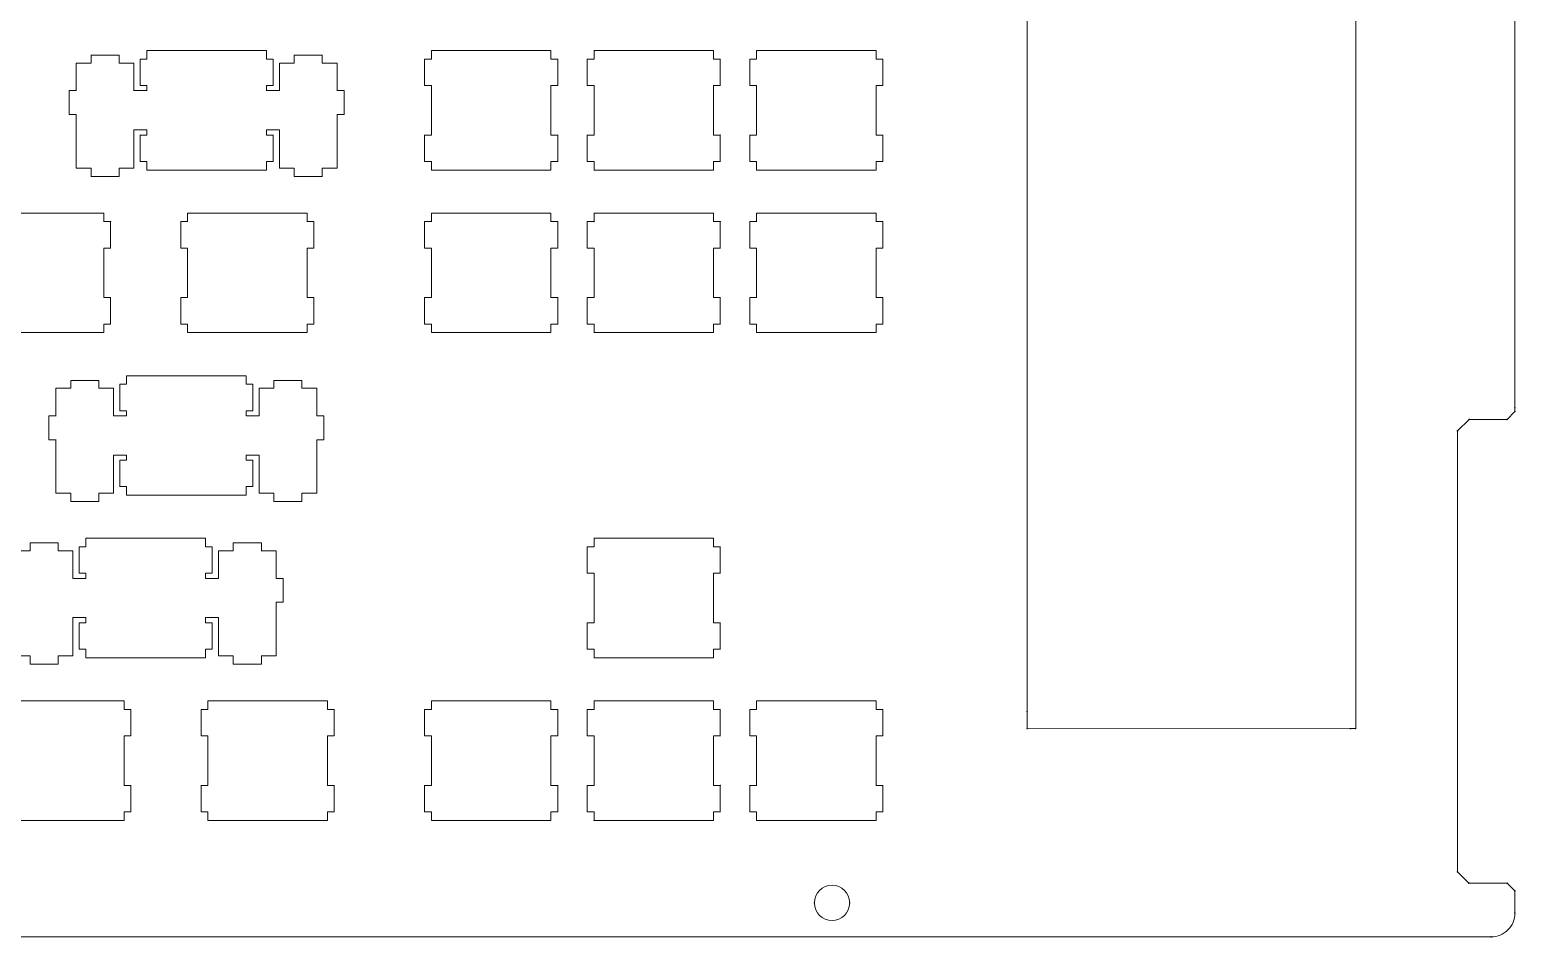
# Model space of a CAD drawing. Header units: millimetres. Extents: x 7166 to 8027, y 12622 to 12887.
# Drawn here: x 7510.3 to 7684.4, y 12674.5 to 12780.9 of the extents above; entities that cross this region are included whole.
import ezdxf

# ---------------------------------------------------------------- set-up
doc = ezdxf.new("R2010")
doc.units = ezdxf.units.MM
doc.header["$LTSCALE"] = 30

msp = doc.modelspace()

# ---------------------------------------------------------------- linework, layer by layer
at = {"lineweight": 18}
for points in [[(7684.331, 12679.948), (7683.431, 12680.848), (7678.941, 12680.848), (7677.601, 12682.188), (7677.601, 12733.858), (7678.951, 12735.208), (7683.421, 12735.208), (7684.329, 12736.116), (7684.329, 12736.57), (7684.329, 12816.795, 0.4142136), (7681.535, 12819.589)], [(7257.101, 12674.555), (7681.535, 12674.559, 0.4142136), (7684.329, 12677.353), (7684.329, 12679.946)]]:
    msp.add_lwpolyline(points, format="xyb", dxfattribs=at)
for points in [[(7665.671, 12698.978), (7665.671, 12797.658), (7627.171, 12797.658), (7627.171, 12700.972), (7627.171, 12698.958), (7665.025, 12698.972), (7665.665, 12698.972)], [(7508.612, 12707.505), (7510.338, 12707.505), (7510.338, 12706.525), (7513.638, 12706.525), (7513.638, 12707.505), (7515.362, 12707.505), (7515.362, 12711.975), (7516.887, 12711.975), (7516.887, 12711.375), (7516.088, 12711.375), (7516.088, 12708.275), (7516.887, 12708.275), (7516.887, 12707.274), (7530.887, 12707.274), (7530.887, 12708.275), (7531.687, 12708.275), (7531.687, 12711.375), (7530.887, 12711.375), (7530.887, 12711.975), (7532.412, 12711.975), (7532.412, 12707.505), (7534.138, 12707.505), (7534.138, 12706.525), (7537.438, 12706.525), (7537.438, 12707.505), (7539.162, 12707.505), (7539.162, 12713.775), (7539.988, 12713.775), (7539.988, 12716.575), (7539.162, 12716.575), (7539.162, 12719.805), (7537.438, 12719.805), (7537.438, 12720.725), (7534.138, 12720.725), (7534.138, 12719.805), (7532.412, 12719.805), (7532.412, 12716.575), (7530.887, 12716.575), (7530.887, 12717.174), (7531.687, 12717.174), (7531.687, 12720.275), (7530.887, 12720.275), (7530.887, 12721.275), (7516.887, 12721.275), (7516.887, 12720.275), (7516.088, 12720.275), (7516.088, 12717.174), (7516.887, 12717.174), (7516.887, 12716.575), (7515.362, 12716.575), (7515.362, 12719.805), (7513.638, 12719.805), (7513.638, 12720.725), (7510.338, 12720.725), (7510.338, 12719.805), (7508.612, 12719.805)]]:
    msp.add_lwpolyline(points, dxfattribs=at)
for points in [[(7538.032, 12778.426), (7538.032, 12777.425), (7538.831, 12777.425), (7538.831, 12774.325), (7538.032, 12774.325), (7538.032, 12773.725), (7539.556, 12773.725), (7539.556, 12776.955), (7541.282, 12776.955), (7541.282, 12777.876), (7544.582, 12777.876), (7544.582, 12776.955), (7546.307, 12776.955), (7546.307, 12773.725), (7547.131, 12773.725), (7547.131, 12770.925), (7546.307, 12770.925), (7546.307, 12764.655), (7544.582, 12764.655), (7544.582, 12763.675), (7541.282, 12763.675), (7541.282, 12764.655), (7539.556, 12764.655), (7539.556, 12769.125), (7538.032, 12769.125), (7538.032, 12768.526), (7538.831, 12768.526), (7538.831, 12765.425), (7538.032, 12765.425), (7538.032, 12764.424), (7524.031, 12764.424), (7524.031, 12765.425), (7523.232, 12765.425), (7523.232, 12768.526), (7524.031, 12768.526), (7524.031, 12769.125), (7522.507, 12769.125), (7522.507, 12764.655), (7520.782, 12764.655), (7520.782, 12763.675), (7517.481, 12763.675), (7517.481, 12764.655), (7515.756, 12764.655), (7515.756, 12770.925), (7514.932, 12770.925), (7514.932, 12773.725), (7515.756, 12773.725), (7515.756, 12776.955), (7517.481, 12776.955), (7517.481, 12777.876), (7520.782, 12777.876), (7520.782, 12776.955), (7522.507, 12776.955), (7522.507, 12773.725), (7524.031, 12773.725), (7524.031, 12774.325), (7523.232, 12774.325), (7523.232, 12777.425), (7524.031, 12777.425), (7524.031, 12778.426)], [(7571.368, 12778.426), (7557.369, 12778.426), (7557.369, 12777.425), (7556.568, 12777.425), (7556.568, 12774.325), (7557.369, 12774.325), (7557.369, 12768.526), (7556.568, 12768.526), (7556.568, 12765.425), (7557.369, 12765.425), (7557.369, 12764.424), (7571.368, 12764.424), (7571.368, 12765.425), (7572.169, 12765.425), (7572.169, 12768.526), (7571.368, 12768.526), (7571.368, 12774.325), (7572.169, 12774.325), (7572.169, 12777.425), (7571.368, 12777.425)], [(7590.418, 12778.426), (7590.418, 12777.425), (7591.219, 12777.425), (7591.219, 12774.325), (7590.418, 12774.325), (7590.418, 12768.526), (7591.219, 12768.526), (7591.219, 12765.425), (7590.418, 12765.425), (7590.418, 12764.424), (7576.419, 12764.424), (7576.419, 12765.425), (7575.618, 12765.425), (7575.618, 12768.526), (7576.419, 12768.526), (7576.419, 12774.325), (7575.618, 12774.325), (7575.618, 12777.425), (7576.419, 12777.425), (7576.419, 12778.426)], [(7609.468, 12778.426), (7595.469, 12778.426), (7595.469, 12777.425), (7594.668, 12777.425), (7594.668, 12774.325), (7595.469, 12774.325), (7595.469, 12768.526), (7594.668, 12768.526), (7594.668, 12765.425), (7595.469, 12765.425), (7595.469, 12764.424), (7609.468, 12764.424), (7609.468, 12765.425), (7610.269, 12765.425), (7610.269, 12768.526), (7609.468, 12768.526), (7609.468, 12774.325), (7610.269, 12774.325), (7610.269, 12777.425), (7609.468, 12777.425)], [(7518.982, 12759.375), (7518.982, 12758.375), (7519.781, 12758.375), (7519.781, 12755.274), (7518.982, 12755.274), (7518.982, 12749.475), (7519.781, 12749.475), (7519.781, 12746.375), (7518.982, 12746.375), (7518.982, 12745.374), (7504.981, 12745.374), (7504.981, 12746.375), (7504.182, 12746.375), (7504.182, 12749.475), (7504.981, 12749.475), (7504.981, 12755.274), (7504.182, 12755.274), (7504.182, 12758.375), (7504.981, 12758.375), (7504.981, 12759.375)], [(7542.793, 12759.375), (7528.794, 12759.375), (7528.794, 12758.375), (7527.993, 12758.375), (7527.993, 12755.274), (7528.794, 12755.274), (7528.794, 12749.475), (7527.993, 12749.475), (7527.993, 12746.375), (7528.794, 12746.375), (7528.794, 12745.374), (7542.793, 12745.374), (7542.793, 12746.375), (7543.594, 12746.375), (7543.594, 12749.475), (7542.793, 12749.475), (7542.793, 12755.274), (7543.594, 12755.274), (7543.594, 12758.375), (7542.793, 12758.375)], [(7571.368, 12759.375), (7557.369, 12759.375), (7557.369, 12758.375), (7556.568, 12758.375), (7556.568, 12755.274), (7557.369, 12755.274), (7557.369, 12749.475), (7556.568, 12749.475), (7556.568, 12746.375), (7557.369, 12746.375), (7557.369, 12745.374), (7571.368, 12745.374), (7571.368, 12746.375), (7572.169, 12746.375), (7572.169, 12749.475), (7571.368, 12749.475), (7571.368, 12755.274), (7572.169, 12755.274), (7572.169, 12758.375), (7571.368, 12758.375)], [(7590.418, 12759.375), (7590.418, 12758.375), (7591.219, 12758.375), (7591.219, 12755.274), (7590.418, 12755.274), (7590.418, 12749.475), (7591.219, 12749.475), (7591.219, 12746.375), (7590.418, 12746.375), (7590.418, 12745.374), (7576.419, 12745.374), (7576.419, 12746.375), (7575.618, 12746.375), (7575.618, 12749.475), (7576.419, 12749.475), (7576.419, 12755.274), (7575.618, 12755.274), (7575.618, 12758.375), (7576.419, 12758.375), (7576.419, 12759.375)], [(7609.468, 12759.375), (7609.468, 12758.375), (7610.269, 12758.375), (7610.269, 12755.274), (7609.468, 12755.274), (7609.468, 12749.475), (7610.269, 12749.475), (7610.269, 12746.375), (7609.468, 12746.375), (7609.468, 12745.374), (7595.469, 12745.374), (7595.469, 12746.375), (7594.668, 12746.375), (7594.668, 12749.475), (7595.469, 12749.475), (7595.469, 12755.274), (7594.668, 12755.274), (7594.668, 12758.375), (7595.469, 12758.375), (7595.469, 12759.375)], [(7535.649, 12740.325), (7521.65, 12740.325), (7521.65, 12739.325), (7520.849, 12739.325), (7520.849, 12736.224), (7521.65, 12736.224), (7521.65, 12735.625), (7520.124, 12735.625), (7520.124, 12738.855), (7518.399, 12738.855), (7518.399, 12739.775), (7515.1, 12739.775), (7515.1, 12738.855), (7513.375, 12738.855), (7513.375, 12735.625), (7512.549, 12735.625), (7512.549, 12732.825), (7513.375, 12732.825), (7513.375, 12726.555), (7515.1, 12726.555), (7515.1, 12725.575), (7518.399, 12725.575), (7518.399, 12726.555), (7520.124, 12726.555), (7520.124, 12731.025), (7521.65, 12731.025), (7521.65, 12730.425), (7520.849, 12730.425), (7520.849, 12727.325), (7521.65, 12727.325), (7521.65, 12726.324), (7535.649, 12726.324), (7535.649, 12727.325), (7536.45, 12727.325), (7536.45, 12730.425), (7535.649, 12730.425), (7535.649, 12731.025), (7537.175, 12731.025), (7537.175, 12726.555), (7538.9, 12726.555), (7538.9, 12725.575), (7542.199, 12725.575), (7542.199, 12726.555), (7543.925, 12726.555), (7543.925, 12732.825), (7544.75, 12732.825), (7544.75, 12735.625), (7543.925, 12735.625), (7543.925, 12738.855), (7542.199, 12738.855), (7542.199, 12739.775), (7538.9, 12739.775), (7538.9, 12738.855), (7537.175, 12738.855), (7537.175, 12735.625), (7535.649, 12735.625), (7535.649, 12736.224), (7536.45, 12736.224), (7536.45, 12739.325), (7535.649, 12739.325)], [(7590.418, 12721.275), (7576.419, 12721.275), (7576.419, 12720.275), (7575.618, 12720.275), (7575.618, 12717.174), (7576.419, 12717.174), (7576.419, 12711.375), (7575.618, 12711.375), (7575.618, 12708.275), (7576.419, 12708.275), (7576.419, 12707.274), (7590.418, 12707.274), (7590.418, 12708.275), (7591.219, 12708.275), (7591.219, 12711.375), (7590.418, 12711.375), (7590.418, 12717.174), (7591.219, 12717.174), (7591.219, 12720.275), (7590.418, 12720.275)], [(7521.362, 12702.225), (7521.362, 12701.225), (7522.162, 12701.225), (7522.162, 12698.124), (7521.362, 12698.124), (7521.362, 12692.325), (7522.162, 12692.325), (7522.162, 12689.225), (7521.362, 12689.225), (7521.362, 12688.224), (7507.362, 12688.224), (7507.362, 12689.225), (7506.563, 12689.225), (7506.563, 12692.325), (7507.362, 12692.325), (7507.362, 12698.124), (7506.563, 12698.124), (7506.563, 12701.225), (7507.362, 12701.225), (7507.362, 12702.225)], [(7545.174, 12702.225), (7531.175, 12702.225), (7531.175, 12701.225), (7530.374, 12701.225), (7530.374, 12698.124), (7531.175, 12698.124), (7531.175, 12692.325), (7530.374, 12692.325), (7530.374, 12689.225), (7531.175, 12689.225), (7531.175, 12688.224), (7545.174, 12688.224), (7545.174, 12689.225), (7545.975, 12689.225), (7545.975, 12692.325), (7545.174, 12692.325), (7545.174, 12698.124), (7545.975, 12698.124), (7545.975, 12701.225), (7545.174, 12701.225)], [(7571.368, 12702.225), (7557.369, 12702.225), (7557.369, 12701.225), (7556.568, 12701.225), (7556.568, 12698.124), (7557.369, 12698.124), (7557.369, 12692.325), (7556.568, 12692.325), (7556.568, 12689.225), (7557.369, 12689.225), (7557.369, 12688.224), (7571.368, 12688.224), (7571.368, 12689.225), (7572.169, 12689.225), (7572.169, 12692.325), (7571.368, 12692.325), (7571.368, 12698.124), (7572.169, 12698.124), (7572.169, 12701.225), (7571.368, 12701.225)], [(7590.418, 12702.225), (7590.418, 12701.225), (7591.219, 12701.225), (7591.219, 12698.124), (7590.418, 12698.124), (7590.418, 12692.325), (7591.219, 12692.325), (7591.219, 12689.225), (7590.418, 12689.225), (7590.418, 12688.224), (7576.419, 12688.224), (7576.419, 12689.225), (7575.618, 12689.225), (7575.618, 12692.325), (7576.419, 12692.325), (7576.419, 12698.124), (7575.618, 12698.124), (7575.618, 12701.225), (7576.419, 12701.225), (7576.419, 12702.225)], [(7609.468, 12702.225), (7609.468, 12701.225), (7610.269, 12701.225), (7610.269, 12698.124), (7609.468, 12698.124), (7609.468, 12692.325), (7610.269, 12692.325), (7610.269, 12689.225), (7609.468, 12689.225), (7609.468, 12688.224), (7595.469, 12688.224), (7595.469, 12689.225), (7594.668, 12689.225), (7594.668, 12692.325), (7595.469, 12692.325), (7595.469, 12698.124), (7594.668, 12698.124), (7594.668, 12701.225), (7595.469, 12701.225), (7595.469, 12702.225)]]:
    msp.add_lwpolyline(points, close=True, dxfattribs=at)
for centre, radius in [((7515.756, 12776.955), 0.00317), ((7515.756, 12776.955), 0.00317), ((7517.481, 12777.876), 0.00318), ((7517.481, 12777.876), 0.00318), ((7517.481, 12776.955), 0.00318), ((7517.481, 12776.955), 0.00318), ((7520.782, 12777.876), 0.00317), ((7520.782, 12777.876), 0.00317), ((7520.782, 12776.955), 0.00317), ((7520.782, 12776.955), 0.00317), ((7522.507, 12776.955), 0.00317), ((7522.507, 12776.955), 0.00317), ((7523.232, 12777.425), 0.00318), ((7523.232, 12777.425), 0.00318), ((7524.031, 12778.426), 0.00317), ((7524.031, 12778.426), 0.00317), ((7524.031, 12777.425), 0.00317), ((7524.031, 12777.425), 0.00317), ((7538.032, 12778.426), 0.00318), ((7538.032, 12778.426), 0.00318), ((7538.032, 12777.425), 0.00318), ((7538.032, 12777.425), 0.00318), ((7538.831, 12777.425), 0.00318), ((7538.831, 12777.425), 0.00318), ((7539.556, 12776.955), 0.00317), ((7539.556, 12776.955), 0.00317), ((7541.282, 12777.876), 0.00317), ((7541.282, 12777.876), 0.00317), ((7541.282, 12776.955), 0.00317), ((7541.282, 12776.955), 0.00317), ((7544.582, 12777.876), 0.00318), ((7544.582, 12777.876), 0.00318), ((7544.582, 12776.955), 0.00318), ((7544.582, 12776.955), 0.00318), ((7546.307, 12776.955), 0.00317), ((7546.307, 12776.955), 0.00317), ((7556.568, 12777.425), 0.00317), ((7556.568, 12777.425), 0.00317), ((7557.369, 12778.426), 0.00317), ((7557.369, 12778.426), 0.00317), ((7557.369, 12777.425), 0.00317), ((7557.369, 12777.425), 0.00317), ((7571.368, 12778.426), 0.00317), ((7571.368, 12778.426), 0.00317), ((7571.368, 12777.425), 0.00317), ((7571.368, 12777.425), 0.00317), ((7572.169, 12777.425), 0.00317), ((7572.169, 12777.425), 0.00317), ((7575.618, 12777.425), 0.00317), ((7575.618, 12777.425), 0.00317), ((7576.419, 12778.426), 0.00317), ((7576.419, 12778.426), 0.00317), ((7576.419, 12777.425), 0.00317), ((7576.419, 12777.425), 0.00317), ((7590.418, 12778.426), 0.00317), ((7590.418, 12778.426), 0.00317), ((7590.418, 12777.425), 0.00317), ((7590.418, 12777.425), 0.00317), ((7591.219, 12777.425), 0.00317), ((7591.219, 12777.425), 0.00317), ((7594.668, 12777.425), 0.00317), ((7594.668, 12777.425), 0.00317), ((7595.469, 12778.426), 0.00317), ((7595.469, 12778.426), 0.00317), ((7595.469, 12777.425), 0.00317), ((7595.469, 12777.425), 0.00317), ((7609.468, 12778.426), 0.00317), ((7609.468, 12778.426), 0.00317), ((7609.468, 12777.425), 0.00317), ((7609.468, 12777.425), 0.00317), ((7610.269, 12777.425), 0.00317), ((7610.269, 12777.425), 0.00317), ((7514.932, 12773.725), 0.00317), ((7514.932, 12773.725), 0.00317), ((7515.756, 12773.725), 0.00317), ((7515.756, 12773.725), 0.00317), ((7522.507, 12773.725), 0.00317), ((7522.507, 12773.725), 0.00317), ((7523.232, 12774.325), 0.00318), ((7523.232, 12774.325), 0.00318), ((7524.031, 12774.325), 0.00317), ((7524.031, 12774.325), 0.00317), ((7524.031, 12773.725), 0.00317), ((7524.031, 12773.725), 0.00317), ((7538.032, 12774.325), 0.00318), ((7538.032, 12774.325), 0.00318), ((7538.032, 12773.725), 0.00318), ((7538.032, 12773.725), 0.00318), ((7538.831, 12774.325), 0.00318), ((7538.831, 12774.325), 0.00318), ((7539.556, 12773.725), 0.00317), ((7539.556, 12773.725), 0.00317), ((7546.307, 12773.725), 0.00317), ((7546.307, 12773.725), 0.00317), ((7547.131, 12773.725), 0.00317), ((7547.131, 12773.725), 0.00317), ((7556.568, 12774.325), 0.00317), ((7556.568, 12774.325), 0.00317), ((7557.369, 12774.325), 0.00317), ((7557.369, 12774.325), 0.00317), ((7571.368, 12774.325), 0.00317), ((7571.368, 12774.325), 0.00317), ((7572.169, 12774.325), 0.00317), ((7572.169, 12774.325), 0.00317), ((7575.618, 12774.325), 0.00317), ((7575.618, 12774.325), 0.00317), ((7576.419, 12774.325), 0.00317), ((7576.419, 12774.325), 0.00317), ((7590.418, 12774.325), 0.00317), ((7590.418, 12774.325), 0.00317), ((7591.219, 12774.325), 0.00317), ((7591.219, 12774.325), 0.00317), ((7594.668, 12774.325), 0.00317), ((7594.668, 12774.325), 0.00317), ((7595.469, 12774.325), 0.00317), ((7595.469, 12774.325), 0.00317), ((7609.468, 12774.325), 0.00317), ((7609.468, 12774.325), 0.00317), ((7610.269, 12774.325), 0.00317), ((7610.269, 12774.325), 0.00317), ((7514.932, 12770.925), 0.00317), ((7514.932, 12770.925), 0.00317), ((7515.756, 12770.925), 0.00317), ((7515.756, 12770.925), 0.00317), ((7546.307, 12770.925), 0.00317), ((7546.307, 12770.925), 0.00317), ((7547.131, 12770.925), 0.00317), ((7547.131, 12770.925), 0.00317), ((7522.507, 12769.125), 0.00317), ((7522.507, 12769.125), 0.00317), ((7523.232, 12768.526), 0.00318), ((7523.232, 12768.526), 0.00318), ((7524.031, 12769.125), 0.00317), ((7524.031, 12769.125), 0.00317), ((7524.031, 12768.526), 0.00317), ((7524.031, 12768.526), 0.00317), ((7538.032, 12769.125), 0.00318), ((7538.032, 12769.125), 0.00318), ((7538.032, 12768.526), 0.00318), ((7538.032, 12768.526), 0.00318), ((7538.831, 12768.526), 0.00318), ((7538.831, 12768.526), 0.00318), ((7539.556, 12769.125), 0.00317), ((7539.556, 12769.125), 0.00317), ((7556.568, 12768.526), 0.00317), ((7556.568, 12768.526), 0.00317), ((7557.369, 12768.526), 0.00317), ((7557.369, 12768.526), 0.00317), ((7571.368, 12768.526), 0.00317), ((7571.368, 12768.526), 0.00317), ((7572.169, 12768.526), 0.00317), ((7572.169, 12768.526), 0.00317), ((7575.618, 12768.526), 0.00317), ((7575.618, 12768.526), 0.00317), ((7576.419, 12768.526), 0.00317), ((7576.419, 12768.526), 0.00317), ((7590.418, 12768.526), 0.00317), ((7590.418, 12768.526), 0.00317), ((7591.219, 12768.526), 0.00317), ((7591.219, 12768.526), 0.00317), ((7594.668, 12768.526), 0.00317), ((7594.668, 12768.526), 0.00317), ((7595.469, 12768.526), 0.00317), ((7595.469, 12768.526), 0.00317), ((7609.468, 12768.526), 0.00317), ((7609.468, 12768.526), 0.00317), ((7610.269, 12768.526), 0.00317), ((7610.269, 12768.526), 0.00317), ((7523.232, 12765.425), 0.00318), ((7523.232, 12765.425), 0.00318), ((7524.031, 12765.425), 0.00317), ((7524.031, 12765.425), 0.00317), ((7538.032, 12765.425), 0.00318), ((7538.032, 12765.425), 0.00318), ((7538.831, 12765.425), 0.00318), ((7538.831, 12765.425), 0.00318), ((7556.568, 12765.425), 0.00317), ((7556.568, 12765.425), 0.00317), ((7557.369, 12765.425), 0.00317), ((7557.369, 12765.425), 0.00317), ((7571.368, 12765.425), 0.00317), ((7571.368, 12765.425), 0.00317), ((7572.169, 12765.425), 0.00317), ((7572.169, 12765.425), 0.00317), ((7575.618, 12765.425), 0.00317), ((7575.618, 12765.425), 0.00317), ((7576.419, 12765.425), 0.00317), ((7576.419, 12765.425), 0.00317), ((7590.418, 12765.425), 0.00317), ((7590.418, 12765.425), 0.00317), ((7591.219, 12765.425), 0.00317), ((7591.219, 12765.425), 0.00317), ((7594.668, 12765.425), 0.00317), ((7594.668, 12765.425), 0.00317), ((7595.469, 12765.425), 0.00317), ((7595.469, 12765.425), 0.00317), ((7609.468, 12765.425), 0.00317), ((7609.468, 12765.425), 0.00317), ((7610.269, 12765.425), 0.00317), ((7610.269, 12765.425), 0.00317), ((7515.756, 12764.655), 0.00317), ((7515.756, 12764.655), 0.00317), ((7517.481, 12764.655), 0.00318), ((7517.481, 12764.655), 0.00318), ((7517.481, 12763.675), 0.00318), ((7517.481, 12763.675), 0.00318), ((7520.782, 12764.655), 0.00317), ((7520.782, 12764.655), 0.00317), ((7520.782, 12763.675), 0.00317), ((7520.782, 12763.675), 0.00317), ((7522.507, 12764.655), 0.00317), ((7522.507, 12764.655), 0.00317), ((7524.031, 12764.424), 0.00317), ((7524.031, 12764.424), 0.00317), ((7538.032, 12764.424), 0.00318), ((7538.032, 12764.424), 0.00318), ((7539.556, 12764.655), 0.00317), ((7539.556, 12764.655), 0.00317), ((7541.282, 12764.655), 0.00317), ((7541.282, 12764.655), 0.00317), ((7541.282, 12763.675), 0.00317), ((7541.282, 12763.675), 0.00317), ((7544.582, 12764.655), 0.00318), ((7544.582, 12764.655), 0.00318), ((7544.582, 12763.675), 0.00318), ((7544.582, 12763.675), 0.00318), ((7546.307, 12764.655), 0.00317), ((7546.307, 12764.655), 0.00317), ((7557.369, 12764.424), 0.00317), ((7557.369, 12764.424), 0.00317), ((7571.368, 12764.424), 0.00317), ((7571.368, 12764.424), 0.00317), ((7576.419, 12764.424), 0.00317), ((7576.419, 12764.424), 0.00317), ((7590.418, 12764.424), 0.00317), ((7590.418, 12764.424), 0.00317), ((7595.469, 12764.424), 0.00317), ((7595.469, 12764.424), 0.00317), ((7609.468, 12764.424), 0.00317), ((7609.468, 12764.424), 0.00317), ((7518.982, 12759.375), 0.00318), ((7518.982, 12759.375), 0.00318), ((7518.982, 12758.375), 0.00318), ((7518.982, 12758.375), 0.00318), ((7519.781, 12758.375), 0.00318), ((7519.781, 12758.375), 0.00318), ((7527.993, 12758.375), 0.00318), ((7527.993, 12758.375), 0.00318), ((7528.794, 12759.375), 0.00317), ((7528.794, 12759.375), 0.00317), ((7528.794, 12758.375), 0.00317), ((7528.794, 12758.375), 0.00317), ((7542.793, 12759.375), 0.00317), ((7542.793, 12759.375), 0.00317), ((7542.793, 12758.375), 0.00317), ((7542.793, 12758.375), 0.00317), ((7543.594, 12758.375), 0.00318), ((7543.594, 12758.375), 0.00318), ((7556.568, 12758.375), 0.00317), ((7556.568, 12758.375), 0.00317), ((7557.369, 12759.375), 0.00317), ((7557.369, 12759.375), 0.00317), ((7557.369, 12758.375), 0.00317), ((7557.369, 12758.375), 0.00317), ((7571.368, 12759.375), 0.00317), ((7571.368, 12759.375), 0.00317), ((7571.368, 12758.375), 0.00317), ((7571.368, 12758.375), 0.00317), ((7572.169, 12758.375), 0.00317), ((7572.169, 12758.375), 0.00317), ((7575.618, 12758.375), 0.00317), ((7575.618, 12758.375), 0.00317), ((7576.419, 12759.375), 0.00317), ((7576.419, 12759.375), 0.00317), ((7576.419, 12758.375), 0.00317), ((7576.419, 12758.375), 0.00317), ((7590.418, 12759.375), 0.00317), ((7590.418, 12759.375), 0.00317), ((7590.418, 12758.375), 0.00317), ((7590.418, 12758.375), 0.00317), ((7591.219, 12758.375), 0.00317), ((7591.219, 12758.375), 0.00317), ((7594.668, 12758.375), 0.00317), ((7594.668, 12758.375), 0.00317), ((7595.469, 12759.375), 0.00317), ((7595.469, 12759.375), 0.00317), ((7595.469, 12758.375), 0.00317), ((7595.469, 12758.375), 0.00317), ((7609.468, 12759.375), 0.00317), ((7609.468, 12759.375), 0.00317), ((7609.468, 12758.375), 0.00317), ((7609.468, 12758.375), 0.00317), ((7610.269, 12758.375), 0.00317), ((7610.269, 12758.375), 0.00317), ((7518.982, 12755.274), 0.00318), ((7518.982, 12755.274), 0.00318), ((7519.781, 12755.274), 0.00318), ((7519.781, 12755.274), 0.00318), ((7527.993, 12755.274), 0.00318), ((7527.993, 12755.274), 0.00318), ((7528.794, 12755.274), 0.00317), ((7528.794, 12755.274), 0.00317), ((7542.793, 12755.274), 0.00317), ((7542.793, 12755.274), 0.00317), ((7543.594, 12755.274), 0.00318), ((7543.594, 12755.274), 0.00318), ((7556.568, 12755.274), 0.00317), ((7556.568, 12755.274), 0.00317), ((7557.369, 12755.274), 0.00317), ((7557.369, 12755.274), 0.00317), ((7571.368, 12755.274), 0.00317), ((7571.368, 12755.274), 0.00317), ((7572.169, 12755.274), 0.00317), ((7572.169, 12755.274), 0.00317), ((7575.618, 12755.274), 0.00317), ((7575.618, 12755.274), 0.00317), ((7576.419, 12755.274), 0.00317), ((7576.419, 12755.274), 0.00317), ((7590.418, 12755.274), 0.00317), ((7590.418, 12755.274), 0.00317), ((7591.219, 12755.274), 0.00317), ((7591.219, 12755.274), 0.00317), ((7594.668, 12755.274), 0.00317), ((7594.668, 12755.274), 0.00317), ((7595.469, 12755.274), 0.00317), ((7595.469, 12755.274), 0.00317), ((7609.468, 12755.274), 0.00317), ((7609.468, 12755.274), 0.00317), ((7610.269, 12755.274), 0.00317), ((7610.269, 12755.274), 0.00317), ((7518.982, 12749.475), 0.00318), ((7518.982, 12749.475), 0.00318), ((7519.781, 12749.475), 0.00318), ((7519.781, 12749.475), 0.00318), ((7527.993, 12749.475), 0.00318), ((7527.993, 12749.475), 0.00318), ((7528.794, 12749.475), 0.00317), ((7528.794, 12749.475), 0.00317), ((7542.793, 12749.475), 0.00317), ((7542.793, 12749.475), 0.00317), ((7543.594, 12749.475), 0.00318), ((7543.594, 12749.475), 0.00318), ((7556.568, 12749.475), 0.00317), ((7556.568, 12749.475), 0.00317), ((7557.369, 12749.475), 0.00317), ((7557.369, 12749.475), 0.00317), ((7571.368, 12749.475), 0.00317), ((7571.368, 12749.475), 0.00317), ((7572.169, 12749.475), 0.00317), ((7572.169, 12749.475), 0.00317), ((7575.618, 12749.475), 0.00317), ((7575.618, 12749.475), 0.00317), ((7576.419, 12749.475), 0.00317), ((7576.419, 12749.475), 0.00317), ((7590.418, 12749.475), 0.00317), ((7590.418, 12749.475), 0.00317), ((7591.219, 12749.475), 0.00317), ((7591.219, 12749.475), 0.00317), ((7594.668, 12749.475), 0.00317), ((7594.668, 12749.475), 0.00317), ((7595.469, 12749.475), 0.00317), ((7595.469, 12749.475), 0.00317), ((7609.468, 12749.475), 0.00317), ((7609.468, 12749.475), 0.00317), ((7610.269, 12749.475), 0.00317), ((7610.269, 12749.475), 0.00317), ((7518.982, 12746.375), 0.00318), ((7518.982, 12746.375), 0.00318), ((7519.781, 12746.375), 0.00318), ((7519.781, 12746.375), 0.00318), ((7527.993, 12746.375), 0.00318), ((7527.993, 12746.375), 0.00318), ((7528.794, 12746.375), 0.00317), ((7528.794, 12746.375), 0.00317), ((7542.793, 12746.375), 0.00317), ((7542.793, 12746.375), 0.00317), ((7543.594, 12746.375), 0.00318), ((7543.594, 12746.375), 0.00318), ((7556.568, 12746.375), 0.00317), ((7556.568, 12746.375), 0.00317), ((7557.369, 12746.375), 0.00317), ((7557.369, 12746.375), 0.00317), ((7571.368, 12746.375), 0.00317), ((7571.368, 12746.375), 0.00317), ((7572.169, 12746.375), 0.00317), ((7572.169, 12746.375), 0.00317), ((7575.618, 12746.375), 0.00317), ((7575.618, 12746.375), 0.00317), ((7576.419, 12746.375), 0.00317), ((7576.419, 12746.375), 0.00317), ((7590.418, 12746.375), 0.00317), ((7590.418, 12746.375), 0.00317), ((7591.219, 12746.375), 0.00317), ((7591.219, 12746.375), 0.00317), ((7594.668, 12746.375), 0.00317), ((7594.668, 12746.375), 0.00317), ((7595.469, 12746.375), 0.00317), ((7595.469, 12746.375), 0.00317), ((7609.468, 12746.375), 0.00317), ((7609.468, 12746.375), 0.00317), ((7610.269, 12746.375), 0.00317), ((7610.269, 12746.375), 0.00317), ((7518.982, 12745.374), 0.00318), ((7518.982, 12745.374), 0.00318), ((7528.794, 12745.374), 0.00317), ((7528.794, 12745.374), 0.00317), ((7542.793, 12745.374), 0.00317), ((7542.793, 12745.374), 0.00317), ((7557.369, 12745.374), 0.00317), ((7557.369, 12745.374), 0.00317), ((7571.368, 12745.374), 0.00317), ((7571.368, 12745.374), 0.00317), ((7576.419, 12745.374), 0.00317), ((7576.419, 12745.374), 0.00317), ((7590.418, 12745.374), 0.00317), ((7590.418, 12745.374), 0.00317), ((7595.469, 12745.374), 0.00317), ((7595.469, 12745.374), 0.00317), ((7609.468, 12745.374), 0.00317), ((7609.468, 12745.374), 0.00317), ((7521.65, 12740.325), 0.00317), ((7521.65, 12740.325), 0.00317), ((7535.649, 12740.325), 0.00318), ((7535.649, 12740.325), 0.00318), ((7513.375, 12738.855), 0.00318), ((7513.375, 12738.855), 0.00318), ((7515.1, 12739.775), 0.00317), ((7515.1, 12739.775), 0.00317), ((7515.1, 12738.855), 0.00317), ((7515.1, 12738.855), 0.00317), ((7518.399, 12739.775), 0.00317), ((7518.399, 12739.775), 0.00317), ((7518.399, 12738.855), 0.00317), ((7518.399, 12738.855), 0.00317), ((7520.124, 12738.855), 0.00317), ((7520.124, 12738.855), 0.00317), ((7520.849, 12739.325), 0.00317), ((7520.849, 12739.325), 0.00317), ((7521.65, 12739.325), 0.00317), ((7521.65, 12739.325), 0.00317), ((7535.649, 12739.325), 0.00318), ((7535.649, 12739.325), 0.00318), ((7536.45, 12739.325), 0.00317), ((7536.45, 12739.325), 0.00317), ((7537.175, 12738.855), 0.00318), ((7537.175, 12738.855), 0.00318), ((7538.9, 12739.775), 0.00318), ((7538.9, 12739.775), 0.00318), ((7538.9, 12738.855), 0.00318), ((7538.9, 12738.855), 0.00318), ((7542.199, 12739.775), 0.00318), ((7542.199, 12739.775), 0.00318), ((7542.199, 12738.855), 0.00318), ((7542.199, 12738.855), 0.00318), ((7543.925, 12738.855), 0.00318), ((7543.925, 12738.855), 0.00318), ((7512.549, 12735.625), 0.00317), ((7512.549, 12735.625), 0.00317), ((7513.375, 12735.625), 0.00318), ((7513.375, 12735.625), 0.00318), ((7520.124, 12735.625), 0.00317), ((7520.124, 12735.625), 0.00317), ((7520.849, 12736.224), 0.00317), ((7520.849, 12736.224), 0.00317), ((7521.65, 12736.224), 0.00317), ((7521.65, 12736.224), 0.00317), ((7521.65, 12735.625), 0.00317), ((7521.65, 12735.625), 0.00317), ((7535.649, 12736.224), 0.00318), ((7535.649, 12736.224), 0.00318), ((7535.649, 12735.625), 0.00318), ((7535.649, 12735.625), 0.00318), ((7536.45, 12736.224), 0.00317), ((7536.45, 12736.224), 0.00317), ((7537.175, 12735.625), 0.00318), ((7537.175, 12735.625), 0.00318), ((7543.925, 12735.625), 0.00318), ((7543.925, 12735.625), 0.00318), ((7544.75, 12735.625), 0.00317), ((7544.75, 12735.625), 0.00317), ((7678.951, 12735.208), 0.0381), ((7678.951, 12735.208), 0.0381), ((7683.421, 12735.208), 0.0381), ((7683.421, 12735.208), 0.0381), ((7684.329, 12736.57), 0.0381), ((7684.329, 12736.57), 0.0381), ((7684.329, 12736.116), 0.0381), ((7684.329, 12736.116), 0.0381), ((7677.601, 12733.858), 0.0381), ((7677.601, 12733.858), 0.0381), ((7512.549, 12732.825), 0.00317), ((7512.549, 12732.825), 0.00317), ((7513.375, 12732.825), 0.00318), ((7513.375, 12732.825), 0.00318), ((7543.925, 12732.825), 0.00318), ((7543.925, 12732.825), 0.00318), ((7544.75, 12732.825), 0.00317), ((7544.75, 12732.825), 0.00317), ((7520.124, 12731.025), 0.00317), ((7520.124, 12731.025), 0.00317), ((7520.849, 12730.425), 0.00317), ((7520.849, 12730.425), 0.00317), ((7521.65, 12731.025), 0.00317), ((7521.65, 12731.025), 0.00317), ((7521.65, 12730.425), 0.00317), ((7521.65, 12730.425), 0.00317), ((7535.649, 12731.025), 0.00318), ((7535.649, 12731.025), 0.00318), ((7535.649, 12730.425), 0.00318), ((7535.649, 12730.425), 0.00318), ((7536.45, 12730.425), 0.00317), ((7536.45, 12730.425), 0.00317), ((7537.175, 12731.025), 0.00318), ((7537.175, 12731.025), 0.00318), ((7513.375, 12726.555), 0.00318), ((7513.375, 12726.555), 0.00318), ((7515.1, 12726.555), 0.00317), ((7515.1, 12726.555), 0.00317), ((7518.399, 12726.555), 0.00317), ((7518.399, 12726.555), 0.00317), ((7520.124, 12726.555), 0.00317), ((7520.124, 12726.555), 0.00317), ((7520.849, 12727.325), 0.00317), ((7520.849, 12727.325), 0.00317), ((7521.65, 12727.325), 0.00317), ((7521.65, 12727.325), 0.00317), ((7535.649, 12727.325), 0.00318), ((7535.649, 12727.325), 0.00318), ((7536.45, 12727.325), 0.00317), ((7536.45, 12727.325), 0.00317), ((7537.175, 12726.555), 0.00318), ((7537.175, 12726.555), 0.00318), ((7538.9, 12726.555), 0.00318), ((7538.9, 12726.555), 0.00318), ((7542.199, 12726.555), 0.00318), ((7542.199, 12726.555), 0.00318), ((7543.925, 12726.555), 0.00318), ((7543.925, 12726.555), 0.00318), ((7515.1, 12725.575), 0.00317), ((7515.1, 12725.575), 0.00317), ((7518.399, 12725.575), 0.00317), ((7518.399, 12725.575), 0.00317), ((7521.65, 12726.324), 0.00317), ((7521.65, 12726.324), 0.00317), ((7535.649, 12726.324), 0.00318), ((7535.649, 12726.324), 0.00318), ((7538.9, 12725.575), 0.00318), ((7538.9, 12725.575), 0.00318), ((7542.199, 12725.575), 0.00318), ((7542.199, 12725.575), 0.00318), ((7516.887, 12721.275), 0.00317), ((7516.887, 12721.275), 0.00317), ((7530.887, 12721.275), 0.00317), ((7530.887, 12721.275), 0.00317), ((7576.419, 12721.275), 0.00317), ((7576.419, 12721.275), 0.00317), ((7590.418, 12721.275), 0.00317), ((7590.418, 12721.275), 0.00317), ((7510.338, 12720.725), 0.00318), ((7510.338, 12720.725), 0.00318), ((7510.338, 12719.805), 0.00318), ((7510.338, 12719.805), 0.00318), ((7513.638, 12720.725), 0.00317), ((7513.638, 12720.725), 0.00317), ((7513.638, 12719.805), 0.00317), ((7513.638, 12719.805), 0.00317), ((7515.362, 12719.805), 0.00317), ((7515.362, 12719.805), 0.00317), ((7516.088, 12720.275), 0.00317), ((7516.088, 12720.275), 0.00317), ((7516.887, 12720.275), 0.00317), ((7516.887, 12720.275), 0.00317), ((7530.887, 12720.275), 0.00317), ((7530.887, 12720.275), 0.00317), ((7531.687, 12720.275), 0.00318), ((7531.687, 12720.275), 0.00318), ((7532.412, 12719.805), 0.00317), ((7532.412, 12719.805), 0.00317), ((7534.138, 12720.725), 0.00317), ((7534.138, 12720.725), 0.00317), ((7534.138, 12719.805), 0.00317), ((7534.138, 12719.805), 0.00317), ((7537.438, 12720.725), 0.00318), ((7537.438, 12720.725), 0.00318), ((7537.438, 12719.805), 0.00318), ((7537.438, 12719.805), 0.00318), ((7539.162, 12719.805), 0.00318), ((7539.162, 12719.805), 0.00318), ((7575.618, 12720.275), 0.00317), ((7575.618, 12720.275), 0.00317), ((7576.419, 12720.275), 0.00317), ((7576.419, 12720.275), 0.00317), ((7590.418, 12720.275), 0.00317), ((7590.418, 12720.275), 0.00317), ((7591.219, 12720.275), 0.00317), ((7591.219, 12720.275), 0.00317), ((7515.362, 12716.575), 0.00317), ((7515.362, 12716.575), 0.00317), ((7516.088, 12717.174), 0.00317), ((7516.088, 12717.174), 0.00317), ((7516.887, 12717.174), 0.00317), ((7516.887, 12717.174), 0.00317), ((7516.887, 12716.575), 0.00317), ((7516.887, 12716.575), 0.00317), ((7530.887, 12717.174), 0.00317), ((7530.887, 12717.174), 0.00317), ((7530.887, 12716.575), 0.00317), ((7530.887, 12716.575), 0.00317), ((7531.687, 12717.174), 0.00318), ((7531.687, 12717.174), 0.00318), ((7532.412, 12716.575), 0.00317), ((7532.412, 12716.575), 0.00317), ((7539.162, 12716.575), 0.00318), ((7539.162, 12716.575), 0.00318), ((7539.988, 12716.575), 0.00318), ((7539.988, 12716.575), 0.00318), ((7575.618, 12717.174), 0.00317), ((7575.618, 12717.174), 0.00317), ((7576.419, 12717.174), 0.00317), ((7576.419, 12717.174), 0.00317), ((7590.418, 12717.174), 0.00317), ((7590.418, 12717.174), 0.00317), ((7591.219, 12717.174), 0.00317), ((7591.219, 12717.174), 0.00317), ((7539.162, 12713.775), 0.00318), ((7539.162, 12713.775), 0.00318), ((7539.988, 12713.775), 0.00318), ((7539.988, 12713.775), 0.00318), ((7515.362, 12711.975), 0.00317), ((7515.362, 12711.975), 0.00317), ((7516.088, 12711.375), 0.00317), ((7516.088, 12711.375), 0.00317), ((7516.887, 12711.975), 0.00317), ((7516.887, 12711.975), 0.00317), ((7516.887, 12711.375), 0.00317), ((7516.887, 12711.375), 0.00317), ((7530.887, 12711.975), 0.00317), ((7530.887, 12711.975), 0.00317), ((7530.887, 12711.375), 0.00317), ((7530.887, 12711.375), 0.00317), ((7531.687, 12711.375), 0.00318), ((7531.687, 12711.375), 0.00318), ((7532.412, 12711.975), 0.00317), ((7532.412, 12711.975), 0.00317), ((7575.618, 12711.375), 0.00317), ((7575.618, 12711.375), 0.00317), ((7576.419, 12711.375), 0.00317), ((7576.419, 12711.375), 0.00317), ((7590.418, 12711.375), 0.00317), ((7590.418, 12711.375), 0.00317), ((7591.219, 12711.375), 0.00317), ((7591.219, 12711.375), 0.00317), ((7510.338, 12707.505), 0.00318), ((7510.338, 12707.505), 0.00318), ((7513.638, 12707.505), 0.00317), ((7513.638, 12707.505), 0.00317), ((7515.362, 12707.505), 0.00317), ((7515.362, 12707.505), 0.00317), ((7516.088, 12708.275), 0.00317), ((7516.088, 12708.275), 0.00317), ((7516.887, 12708.275), 0.00317), ((7516.887, 12708.275), 0.00317), ((7516.887, 12707.274), 0.00317), ((7516.887, 12707.274), 0.00317), ((7530.887, 12708.275), 0.00317), ((7530.887, 12708.275), 0.00317), ((7530.887, 12707.274), 0.00317), ((7530.887, 12707.274), 0.00317), ((7531.687, 12708.275), 0.00318), ((7531.687, 12708.275), 0.00318), ((7532.412, 12707.505), 0.00317), ((7532.412, 12707.505), 0.00317), ((7534.138, 12707.505), 0.00317), ((7534.138, 12707.505), 0.00317), ((7537.438, 12707.505), 0.00318), ((7537.438, 12707.505), 0.00318), ((7539.162, 12707.505), 0.00318), ((7539.162, 12707.505), 0.00318), ((7575.618, 12708.275), 0.00317), ((7575.618, 12708.275), 0.00317), ((7576.419, 12708.275), 0.00317), ((7576.419, 12708.275), 0.00317), ((7576.419, 12707.274), 0.00317), ((7576.419, 12707.274), 0.00317), ((7590.418, 12708.275), 0.00317), ((7590.418, 12708.275), 0.00317), ((7590.418, 12707.274), 0.00317), ((7590.418, 12707.274), 0.00317), ((7591.219, 12708.275), 0.00317), ((7591.219, 12708.275), 0.00317), ((7510.338, 12706.525), 0.00318), ((7510.338, 12706.525), 0.00318), ((7513.638, 12706.525), 0.00317), ((7513.638, 12706.525), 0.00317), ((7534.138, 12706.525), 0.00317), ((7534.138, 12706.525), 0.00317), ((7537.438, 12706.525), 0.00318), ((7537.438, 12706.525), 0.00318), ((7521.362, 12702.225), 0.00318), ((7521.362, 12702.225), 0.00318), ((7531.175, 12702.225), 0.00318), ((7531.175, 12702.225), 0.00318), ((7545.174, 12702.225), 0.00317), ((7545.174, 12702.225), 0.00317), ((7557.369, 12702.225), 0.00317), ((7557.369, 12702.225), 0.00317), ((7571.368, 12702.225), 0.00317), ((7571.368, 12702.225), 0.00317), ((7576.419, 12702.225), 0.00317), ((7576.419, 12702.225), 0.00317), ((7590.418, 12702.225), 0.00317), ((7590.418, 12702.225), 0.00317), ((7595.469, 12702.225), 0.00317), ((7595.469, 12702.225), 0.00317), ((7609.468, 12702.225), 0.00317), ((7609.468, 12702.225), 0.00317), ((7521.362, 12701.225), 0.00318), ((7521.362, 12701.225), 0.00318), ((7522.162, 12701.225), 0.00317), ((7522.162, 12701.225), 0.00317), ((7530.374, 12701.225), 0.00317), ((7530.374, 12701.225), 0.00317), ((7531.175, 12701.225), 0.00318), ((7531.175, 12701.225), 0.00318), ((7545.174, 12701.225), 0.00317), ((7545.174, 12701.225), 0.00317), ((7545.975, 12701.225), 0.00317), ((7545.975, 12701.225), 0.00317), ((7556.568, 12701.225), 0.00317), ((7556.568, 12701.225), 0.00317), ((7557.369, 12701.225), 0.00317), ((7557.369, 12701.225), 0.00317), ((7571.368, 12701.225), 0.00317), ((7571.368, 12701.225), 0.00317), ((7572.169, 12701.225), 0.00317), ((7572.169, 12701.225), 0.00317), ((7575.618, 12701.225), 0.00317), ((7575.618, 12701.225), 0.00317), ((7576.419, 12701.225), 0.00317), ((7576.419, 12701.225), 0.00317), ((7590.418, 12701.225), 0.00317), ((7590.418, 12701.225), 0.00317), ((7591.219, 12701.225), 0.00317), ((7591.219, 12701.225), 0.00317), ((7594.668, 12701.225), 0.00317), ((7594.668, 12701.225), 0.00317), ((7595.469, 12701.225), 0.00317), ((7595.469, 12701.225), 0.00317), ((7609.468, 12701.225), 0.00317), ((7609.468, 12701.225), 0.00317), ((7610.269, 12701.225), 0.00317), ((7610.269, 12701.225), 0.00317), ((7627.171, 12700.972), 0.0254), ((7627.171, 12700.972), 0.0254), ((7627.171, 12698.958), 0.0254), ((7627.171, 12698.958), 0.0254), ((7665.025, 12698.972), 0.0254), ((7665.025, 12698.972), 0.0254), ((7665.665, 12698.972), 0.0254), ((7665.671, 12698.978), 0.0254), ((7521.362, 12698.124), 0.00318), ((7521.362, 12698.124), 0.00318), ((7522.162, 12698.124), 0.00317), ((7522.162, 12698.124), 0.00317), ((7530.374, 12698.124), 0.00317), ((7530.374, 12698.124), 0.00317), ((7531.175, 12698.124), 0.00318), ((7531.175, 12698.124), 0.00318), ((7545.174, 12698.124), 0.00317), ((7545.174, 12698.124), 0.00317), ((7545.975, 12698.124), 0.00317), ((7545.975, 12698.124), 0.00317), ((7556.568, 12698.124), 0.00317), ((7556.568, 12698.124), 0.00317), ((7557.369, 12698.124), 0.00317), ((7557.369, 12698.124), 0.00317), ((7571.368, 12698.124), 0.00317), ((7571.368, 12698.124), 0.00317), ((7572.169, 12698.124), 0.00317), ((7572.169, 12698.124), 0.00317), ((7575.618, 12698.124), 0.00317), ((7575.618, 12698.124), 0.00317), ((7576.419, 12698.124), 0.00317), ((7576.419, 12698.124), 0.00317), ((7590.418, 12698.124), 0.00317), ((7590.418, 12698.124), 0.00317), ((7591.219, 12698.124), 0.00317), ((7591.219, 12698.124), 0.00317), ((7594.668, 12698.124), 0.00317), ((7594.668, 12698.124), 0.00317), ((7595.469, 12698.124), 0.00317), ((7595.469, 12698.124), 0.00317), ((7609.468, 12698.124), 0.00317), ((7609.468, 12698.124), 0.00317), ((7610.269, 12698.124), 0.00317), ((7610.269, 12698.124), 0.00317), ((7521.362, 12692.325), 0.00318), ((7521.362, 12692.325), 0.00318), ((7522.162, 12692.325), 0.00317), ((7522.162, 12692.325), 0.00317), ((7530.374, 12692.325), 0.00317), ((7530.374, 12692.325), 0.00317), ((7531.175, 12692.325), 0.00318), ((7531.175, 12692.325), 0.00318), ((7545.174, 12692.325), 0.00317), ((7545.174, 12692.325), 0.00317), ((7545.975, 12692.325), 0.00317), ((7545.975, 12692.325), 0.00317), ((7556.568, 12692.325), 0.00317), ((7556.568, 12692.325), 0.00317), ((7557.369, 12692.325), 0.00317), ((7557.369, 12692.325), 0.00317), ((7571.368, 12692.325), 0.00317), ((7571.368, 12692.325), 0.00317), ((7572.169, 12692.325), 0.00317), ((7572.169, 12692.325), 0.00317), ((7575.618, 12692.325), 0.00317), ((7575.618, 12692.325), 0.00317), ((7576.419, 12692.325), 0.00317), ((7576.419, 12692.325), 0.00317), ((7590.418, 12692.325), 0.00317), ((7590.418, 12692.325), 0.00317), ((7591.219, 12692.325), 0.00317), ((7591.219, 12692.325), 0.00317), ((7594.668, 12692.325), 0.00317), ((7594.668, 12692.325), 0.00317), ((7595.469, 12692.325), 0.00317), ((7595.469, 12692.325), 0.00317), ((7609.468, 12692.325), 0.00317), ((7609.468, 12692.325), 0.00317), ((7610.269, 12692.325), 0.00317), ((7610.269, 12692.325), 0.00317), ((7521.362, 12689.225), 0.00318), ((7521.362, 12689.225), 0.00318), ((7521.362, 12688.224), 0.00318), ((7521.362, 12688.224), 0.00318), ((7522.162, 12689.225), 0.00317), ((7522.162, 12689.225), 0.00317), ((7530.374, 12689.225), 0.00317), ((7530.374, 12689.225), 0.00317), ((7531.175, 12689.225), 0.00318), ((7531.175, 12689.225), 0.00318), ((7531.175, 12688.224), 0.00318), ((7531.175, 12688.224), 0.00318), ((7545.174, 12689.225), 0.00317), ((7545.174, 12689.225), 0.00317), ((7545.174, 12688.224), 0.00317), ((7545.174, 12688.224), 0.00317), ((7545.975, 12689.225), 0.00317), ((7545.975, 12689.225), 0.00317), ((7556.568, 12689.225), 0.00317), ((7556.568, 12689.225), 0.00317), ((7557.369, 12689.225), 0.00317), ((7557.369, 12689.225), 0.00317), ((7557.369, 12688.224), 0.00317), ((7557.369, 12688.224), 0.00317), ((7571.368, 12689.225), 0.00317), ((7571.368, 12689.225), 0.00317), ((7571.368, 12688.224), 0.00317), ((7571.368, 12688.224), 0.00317), ((7572.169, 12689.225), 0.00317), ((7572.169, 12689.225), 0.00317), ((7575.618, 12689.225), 0.00317), ((7575.618, 12689.225), 0.00317), ((7576.419, 12689.225), 0.00317), ((7576.419, 12689.225), 0.00317), ((7576.419, 12688.224), 0.00317), ((7576.419, 12688.224), 0.00317), ((7590.418, 12689.225), 0.00317), ((7590.418, 12689.225), 0.00317), ((7590.418, 12688.224), 0.00317), ((7590.418, 12688.224), 0.00317), ((7591.219, 12689.225), 0.00317), ((7591.219, 12689.225), 0.00317), ((7594.668, 12689.225), 0.00317), ((7594.668, 12689.225), 0.00317), ((7595.469, 12689.225), 0.00317), ((7595.469, 12689.225), 0.00317), ((7595.469, 12688.224), 0.00317), ((7595.469, 12688.224), 0.00317), ((7609.468, 12689.225), 0.00317), ((7609.468, 12689.225), 0.00317), ((7609.468, 12688.224), 0.00317), ((7609.468, 12688.224), 0.00317), ((7610.269, 12689.225), 0.00317), ((7610.269, 12689.225), 0.00317), ((7677.601, 12682.188), 0.0381), ((7677.601, 12682.188), 0.0381), ((7604.307, 12678.555), 2.069), ((7678.941, 12680.848), 0.0381), ((7678.941, 12680.848), 0.0381), ((7683.431, 12680.848), 0.0381), ((7683.431, 12680.848), 0.0381), ((7684.329, 12679.946), 0.0381), ((7684.331, 12679.948), 0.0381), ((7602.237, 12678.555), 0.0318), ((7606.376, 12678.555), 0.0317), ((7684.329, 12677.353), 0.0381), ((7684.329, 12677.353), 0.0381), ((7681.535, 12674.559), 0.0381), ((7681.535, 12674.559), 0.0381)]:
    msp.add_circle(centre, radius, dxfattribs=at)

doc.saveas('drawing.dxf')
